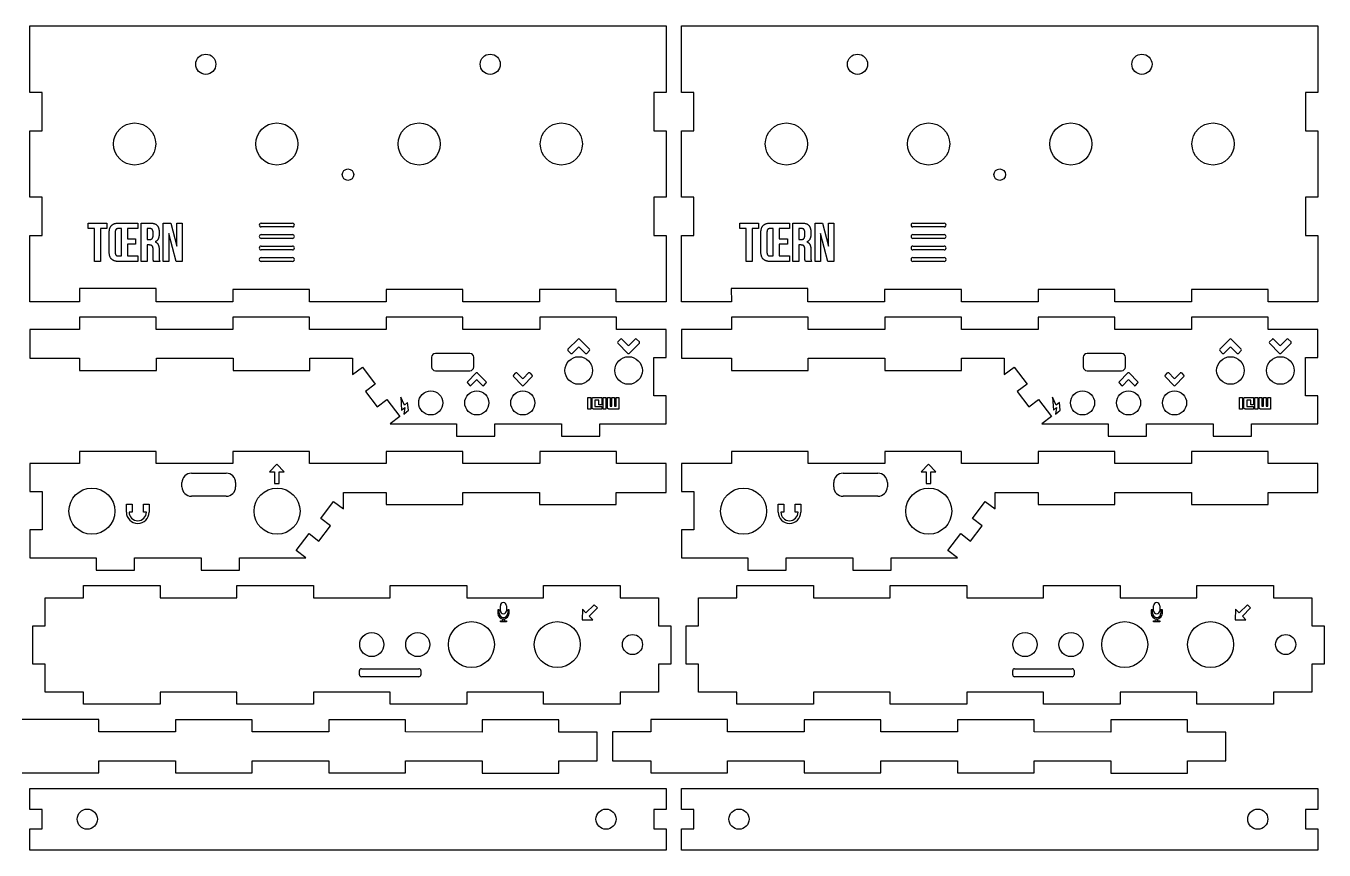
# Model space of a CAD drawing. Header units: millimetres. Extents: x 4 to 682, y 4 to 477.
# Drawn here: x 343 to 681.6, y 4 to 219 of the extents above; entities that cross this region are included whole.
import ezdxf

# ---------------------------------------------------------------- set-up
doc = ezdxf.new("R2010")
doc.units = ezdxf.units.MM
doc.layers.add('GRAVUR', color=3, linetype='Continuous')
doc.layers.add('SCHNITT', color=7, linetype='Continuous')

msp = doc.modelspace()

# ---------------------------------------------------------------- linework, layer by layer
at = {"layer": 'GRAVUR'}
for p, q in [((359.21, 166.15), (359.21, 167.58)), ((359.21, 167.58), (364.07, 167.58)), ((360.86, 166.15), (359.21, 166.15)), ((360.86, 157.58), (360.86, 166.15)), ((364.07, 166.15), (362.43, 166.15)), ((362.43, 166.15), (362.43, 157.58)), ((364.07, 167.58), (364.07, 166.15)), ((367.06, 167.58), (372.17, 167.58)), ((367.88, 166.15), (367.08, 166.15)), ((367.88, 159.01), (367.88, 166.15)), ((372.17, 166.15), (369.46, 166.15)), ((369.46, 166.15), (369.46, 163.51)), ((372.17, 167.58), (372.17, 166.15)), ((373.07, 167.58), (375.4, 167.58)), ((373.07, 157.58), (373.07, 167.58)), ((375.36, 166.15), (374.64, 166.15)), ((374.64, 166.15), (374.64, 163.3)), ((378.83, 167.58), (380.8, 167.58)), ((378.83, 157.58), (378.83, 167.58)), ((380.8, 167.58), (382.33, 161.6)), ((382.36, 161.6), (382.36, 167.58)), ((382.36, 167.58), (383.76, 167.58)), ((383.76, 167.58), (383.76, 157.58)), ((529.21, 166.15), (529.21, 167.58)), ((529.21, 167.58), (534.07, 167.58)), ((530.86, 166.15), (529.21, 166.15)), ((530.86, 157.58), (530.86, 166.15)), ((534.07, 166.15), (532.43, 166.15)), ((532.43, 166.15), (532.43, 157.58)), ((534.07, 167.58), (534.07, 166.15)), ((537.06, 167.58), (542.17, 167.58)), ((537.88, 166.15), (537.08, 166.15)), ((537.88, 159.01), (537.88, 166.15)), ((542.17, 166.15), (539.46, 166.15)), ((539.46, 166.15), (539.46, 163.51)), ((542.17, 167.58), (542.17, 166.15)), ((543.07, 167.58), (545.4, 167.58)), ((543.07, 157.58), (543.07, 167.58)), ((545.36, 166.15), (544.64, 166.15)), ((544.64, 166.15), (544.64, 163.3)), ((548.83, 167.58), (550.8, 167.58)), ((548.83, 157.58), (548.83, 167.58)), ((550.8, 167.58), (552.33, 161.6)), ((552.36, 161.6), (552.36, 167.58)), ((552.36, 167.58), (553.76, 167.58)), ((553.76, 167.58), (553.76, 157.58)), ((364.71, 160.05), (364.71, 165.11)), ((366.28, 165.18), (366.28, 159.98)), ((369.46, 163.51), (371.61, 163.51)), ((371.61, 163.51), (371.61, 162.08)), ((374.64, 163.3), (375.21, 163.3)), ((376.16, 164.35), (376.16, 165.13)), ((376.7, 162.7), (376.7, 162.67)), ((377.73, 165.28), (377.73, 164.67)), ((380.26, 164.88), (380.23, 164.88)), ((380.23, 164.88), (380.23, 157.58)), ((382.14, 157.58), (380.26, 164.88)), ((534.71, 160.05), (534.71, 165.11)), ((536.28, 165.18), (536.28, 159.98)), ((539.46, 163.51), (541.61, 163.51)), ((541.61, 163.51), (541.61, 162.08)), ((544.64, 163.3), (545.21, 163.3)), ((546.16, 164.35), (546.16, 165.13)), ((546.7, 162.7), (546.7, 162.67)), ((547.73, 165.28), (547.73, 164.67)), ((550.26, 164.88), (550.23, 164.88)), ((550.23, 164.88), (550.23, 157.58)), ((552.14, 157.58), (550.26, 164.88)), ((371.61, 162.08), (369.46, 162.08)), ((369.46, 162.08), (369.46, 159.01)), ((375.18, 161.87), (374.64, 161.87)), ((374.64, 161.87), (374.64, 157.58)), ((376.17, 158.81), (376.17, 160.64)), ((377.74, 160.55), (377.74, 158.8)), ((382.33, 161.6), (382.36, 161.6)), ((541.61, 162.08), (539.46, 162.08)), ((539.46, 162.08), (539.46, 159.01)), ((545.18, 161.87), (544.64, 161.87)), ((544.64, 161.87), (544.64, 157.58)), ((546.17, 158.81), (546.17, 160.64)), ((547.74, 160.55), (547.74, 158.8)), ((552.33, 161.6), (552.36, 161.6)), ((362.43, 157.58), (360.86, 157.58)), ((372.17, 157.58), (367.06, 157.58)), ((367.08, 159.01), (367.88, 159.01)), ((369.46, 159.01), (372.17, 159.01)), ((372.17, 159.01), (372.17, 157.58)), ((374.64, 157.58), (373.07, 157.58)), ((377.91, 157.58), (376.31, 157.58)), ((380.23, 157.58), (378.83, 157.58)), ((383.76, 157.58), (382.14, 157.58)), ((532.43, 157.58), (530.86, 157.58)), ((542.17, 157.58), (537.06, 157.58)), ((537.08, 159.01), (537.88, 159.01)), ((539.46, 159.01), (542.17, 159.01)), ((542.17, 159.01), (542.17, 157.58)), ((544.64, 157.58), (543.07, 157.58)), ((547.91, 157.58), (546.31, 157.58)), ((550.23, 157.58), (548.83, 157.58)), ((553.76, 157.58), (552.14, 157.58)), ((487.02, 137.31), (484.38, 134.67)), ((490, 134.67), (487.36, 137.31)), ((497.38, 136.57), (498.12, 137.31)), ((500.02, 133.59), (497.38, 136.24)), ((498.45, 137.31), (500.02, 135.74)), ((500.36, 135.74), (501.93, 137.31)), ((503, 136.24), (500.36, 133.59)), ((502.26, 137.31), (503, 136.57)), ((657.02, 137.31), (654.38, 134.67)), ((660, 134.67), (657.36, 137.31)), ((667.38, 136.57), (668.12, 137.31)), ((670.02, 133.59), (667.38, 136.24)), ((668.45, 137.31), (670.02, 135.74)), ((670.36, 135.74), (671.93, 137.31)), ((673, 136.24), (670.36, 133.59)), ((672.26, 137.31), (673, 136.57)), ((484.38, 134.33), (485.12, 133.59)), ((485.45, 133.59), (487.02, 135.16)), ((487.36, 135.16), (488.93, 133.59)), ((489.26, 133.59), (490, 134.33)), ((654.38, 134.33), (655.12, 133.59)), ((655.45, 133.59), (657.02, 135.16)), ((657.36, 135.16), (658.93, 133.59)), ((659.26, 133.59), (660, 134.33)), ((460.45, 128.47), (458.14, 126.16)), ((458.14, 125.87), (458.78, 125.22)), ((459.08, 125.22), (460.45, 126.6)), ((463.06, 126.16), (460.74, 128.47)), ((460.74, 126.6), (462.12, 125.22)), ((462.41, 125.22), (463.06, 125.87)), ((470.14, 127.83), (470.78, 128.47)), ((472.45, 125.22), (470.14, 127.54)), ((471.08, 128.47), (472.45, 127.1)), ((472.74, 127.1), (474.12, 128.47)), ((475.06, 127.54), (472.74, 125.22)), ((474.41, 128.47), (475.06, 127.83)), ((630.45, 128.47), (628.14, 126.16)), ((628.14, 125.87), (628.78, 125.22)), ((629.08, 125.22), (630.45, 126.6)), ((633.06, 126.16), (630.74, 128.47)), ((630.74, 126.6), (632.12, 125.22)), ((632.41, 125.22), (633.06, 125.87)), ((640.14, 127.83), (640.78, 128.47)), ((642.45, 125.22), (640.14, 127.54)), ((641.08, 128.47), (642.45, 127.1)), ((642.74, 127.1), (644.12, 128.47)), ((645.06, 127.54), (642.74, 125.22)), ((644.41, 128.47), (645.06, 127.83)), ((440.81, 122.15), (441, 118.81)), ((441.71, 120.07), (440.81, 122.15)), ((489.59, 119.07), (489.59, 122.09)), ((489.59, 122.09), (490.34, 122.09)), ((490.34, 122.09), (490.34, 119.07)), ((490.7, 121.89), (490.72, 121.92)), ((490.72, 121.92), (490.73, 121.96)), ((490.73, 121.96), (490.75, 121.98)), ((490.75, 121.98), (490.77, 122.01)), ((490.77, 122.01), (490.8, 122.03)), ((490.8, 122.03), (490.82, 122.04)), ((490.82, 122.04), (490.85, 122.06)), ((490.85, 122.06), (490.89, 122.07)), ((490.89, 122.07), (490.92, 122.08)), ((490.92, 122.08), (490.96, 122.08)), ((490.96, 122.08), (491.01, 122.09)), ((491.01, 122.09), (491.05, 122.09)), ((491.05, 122.09), (493.22, 122.09)), ((493.22, 122.09), (493.22, 120.17)), ((493.57, 119.07), (493.57, 122.09)), ((493.57, 122.09), (494.3, 122.09)), ((494.3, 122.09), (494.3, 119.07)), ((494.67, 119.49), (494.67, 122.09)), ((494.67, 122.09), (495.4, 122.09)), ((495.4, 122.09), (495.4, 119.83)), ((495.83, 119.83), (495.83, 122.09)), ((495.83, 122.09), (496.5, 122.09)), ((496.5, 122.09), (496.5, 119.83)), ((496.92, 119.83), (496.92, 122.09)), ((496.92, 122.09), (497.66, 122.09)), ((497.66, 122.09), (497.66, 119.07)), ((610.81, 122.15), (611, 118.81)), ((611.71, 120.07), (610.81, 122.15)), ((659.59, 119.07), (659.59, 122.09)), ((659.59, 122.09), (660.34, 122.09)), ((660.34, 122.09), (660.34, 119.07)), ((660.7, 121.89), (660.72, 121.92)), ((660.72, 121.92), (660.73, 121.96)), ((660.73, 121.96), (660.75, 121.98)), ((660.75, 121.98), (660.77, 122.01)), ((660.77, 122.01), (660.8, 122.03)), ((660.8, 122.03), (660.82, 122.04)), ((660.82, 122.04), (660.85, 122.06)), ((660.85, 122.06), (660.89, 122.07)), ((660.89, 122.07), (660.92, 122.08)), ((660.92, 122.08), (660.96, 122.08)), ((660.96, 122.08), (661.01, 122.09)), ((661.01, 122.09), (661.05, 122.09)), ((661.05, 122.09), (663.22, 122.09)), ((663.22, 122.09), (663.22, 120.17)), ((663.57, 119.07), (663.57, 122.09)), ((663.57, 122.09), (664.3, 122.09)), ((664.3, 122.09), (664.3, 119.07)), ((664.67, 119.49), (664.67, 122.09)), ((664.67, 122.09), (665.4, 122.09)), ((665.4, 122.09), (665.4, 119.83)), ((665.83, 119.83), (665.83, 122.09)), ((665.83, 122.09), (666.5, 122.09)), ((666.5, 122.09), (666.5, 119.83)), ((666.92, 119.83), (666.92, 122.09)), ((666.92, 122.09), (667.66, 122.09)), ((667.66, 122.09), (667.66, 119.07)), ((441, 118.81), (441.81, 119.45)), ((441.81, 119.45), (441.55, 117.76)), ((441.55, 117.76), (442.81, 118.75)), ((442.56, 120.75), (441.71, 120.07)), ((442.81, 118.75), (442.56, 120.75)), ((490.34, 119.07), (489.59, 119.07)), ((490.68, 121.76), (490.69, 121.81)), ((490.68, 121.71), (490.68, 121.76)), ((490.68, 119.49), (490.68, 121.71)), ((490.68, 119.45), (490.68, 119.49)), ((490.69, 119.41), (490.68, 119.45)), ((490.69, 121.85), (490.7, 121.89)), ((490.69, 121.81), (490.69, 121.85)), ((490.69, 119.37), (490.69, 119.41)), ((490.7, 119.33), (490.69, 119.37)), ((490.72, 119.3), (490.7, 119.33)), ((490.73, 119.26), (490.72, 119.3)), ((490.75, 119.23), (490.73, 119.26)), ((490.77, 119.2), (490.75, 119.23)), ((490.8, 119.17), (490.77, 119.2)), ((490.82, 119.15), (490.8, 119.17)), ((490.85, 119.13), (490.82, 119.15)), ((490.88, 119.11), (490.85, 119.13)), ((490.92, 119.09), (490.88, 119.11)), ((490.95, 119.08), (490.92, 119.09)), ((490.99, 119.08), (490.95, 119.08)), ((491.03, 119.07), (490.99, 119.08)), ((493.22, 119.07), (491.03, 119.07)), ((492.47, 121.35), (491.42, 121.35)), ((491.42, 121.35), (491.42, 119.75)), ((491.42, 119.75), (493.22, 119.75)), ((492.47, 120.17), (492.47, 121.35)), ((493.22, 120.17), (492.47, 120.17)), ((493.22, 119.75), (493.22, 119.07)), ((494.3, 119.07), (493.57, 119.07)), ((494.67, 119.45), (494.67, 119.49)), ((494.67, 119.41), (494.67, 119.45)), ((494.68, 119.37), (494.67, 119.41)), ((494.69, 119.33), (494.68, 119.37)), ((494.7, 119.3), (494.69, 119.33)), ((494.72, 119.26), (494.7, 119.3)), ((494.74, 119.23), (494.72, 119.26)), ((494.76, 119.2), (494.74, 119.23)), ((494.78, 119.17), (494.76, 119.2)), ((494.81, 119.15), (494.78, 119.17)), ((494.84, 119.13), (494.81, 119.15)), ((494.87, 119.11), (494.84, 119.13)), ((494.9, 119.09), (494.87, 119.11)), ((494.94, 119.08), (494.9, 119.09)), ((494.98, 119.08), (494.94, 119.08)), ((495.02, 119.07), (494.98, 119.08)), ((497.66, 119.07), (495.02, 119.07)), ((495.4, 119.83), (495.83, 119.83)), ((496.5, 119.83), (496.92, 119.83)), ((611, 118.81), (611.81, 119.45)), ((611.81, 119.45), (611.55, 117.76)), ((611.55, 117.76), (612.81, 118.75)), ((612.56, 120.75), (611.71, 120.07)), ((612.81, 118.75), (612.56, 120.75)), ((660.34, 119.07), (659.59, 119.07)), ((660.68, 121.76), (660.69, 121.81)), ((660.68, 121.71), (660.68, 121.76)), ((660.68, 119.49), (660.68, 121.71)), ((660.68, 119.45), (660.68, 119.49)), ((660.69, 119.41), (660.68, 119.45)), ((660.69, 121.85), (660.7, 121.89)), ((660.69, 121.81), (660.69, 121.85)), ((660.69, 119.37), (660.69, 119.41)), ((660.7, 119.33), (660.69, 119.37)), ((660.72, 119.3), (660.7, 119.33)), ((660.73, 119.26), (660.72, 119.3)), ((660.75, 119.23), (660.73, 119.26)), ((660.77, 119.2), (660.75, 119.23)), ((660.8, 119.17), (660.77, 119.2)), ((660.82, 119.15), (660.8, 119.17)), ((660.85, 119.13), (660.82, 119.15)), ((660.88, 119.11), (660.85, 119.13)), ((660.92, 119.09), (660.88, 119.11)), ((660.95, 119.08), (660.92, 119.09)), ((660.99, 119.08), (660.95, 119.08)), ((661.03, 119.07), (660.99, 119.08)), ((663.22, 119.07), (661.03, 119.07)), ((662.47, 121.35), (661.42, 121.35)), ((661.42, 121.35), (661.42, 119.75)), ((661.42, 119.75), (663.22, 119.75)), ((662.47, 120.17), (662.47, 121.35)), ((663.22, 120.17), (662.47, 120.17)), ((663.22, 119.75), (663.22, 119.07)), ((664.3, 119.07), (663.57, 119.07)), ((664.67, 119.45), (664.67, 119.49)), ((664.67, 119.41), (664.67, 119.45)), ((664.68, 119.37), (664.67, 119.41)), ((664.69, 119.33), (664.68, 119.37)), ((664.7, 119.3), (664.69, 119.33)), ((664.72, 119.26), (664.7, 119.3)), ((664.74, 119.23), (664.72, 119.26)), ((664.76, 119.2), (664.74, 119.23)), ((664.78, 119.17), (664.76, 119.2)), ((664.81, 119.15), (664.78, 119.17)), ((664.84, 119.13), (664.81, 119.15)), ((664.87, 119.11), (664.84, 119.13)), ((664.9, 119.09), (664.87, 119.11)), ((664.94, 119.08), (664.9, 119.09)), ((664.98, 119.08), (664.94, 119.08)), ((665.02, 119.07), (664.98, 119.08)), ((667.66, 119.07), (665.02, 119.07)), ((665.4, 119.83), (665.83, 119.83)), ((666.5, 119.83), (666.92, 119.83)), ((408.45, 104.66), (406.54, 102.64)), ((406.54, 102.64), (407.85, 102.64)), ((407.85, 102.64), (407.86, 99.62)), ((410.37, 102.65), (408.45, 104.66)), ((409.07, 99.62), (409.06, 102.65)), ((409.06, 102.65), (410.37, 102.65)), ((578.45, 104.66), (576.54, 102.64)), ((576.54, 102.64), (577.85, 102.64)), ((577.85, 102.64), (577.86, 99.62)), ((580.37, 102.65), (578.45, 104.66)), ((579.07, 99.62), (579.06, 102.65)), ((579.06, 102.65), (580.37, 102.65)), ((407.86, 99.62), (409.07, 99.62)), ((577.86, 99.62), (579.07, 99.62)), ((369.2, 92.16), (369.2, 94.24)), ((369.2, 94.24), (370.68, 94.24)), ((370.68, 92.16), (369.91, 92.16)), ((370.68, 94.24), (370.68, 92.16)), ((373.64, 92.16), (373.64, 94.24)), ((373.64, 94.24), (375.13, 94.24)), ((374.41, 92.16), (373.64, 92.16)), ((375.13, 94.24), (375.13, 92.16)), ((539.2, 92.16), (539.2, 94.24)), ((539.2, 94.24), (540.68, 94.24)), ((540.68, 92.16), (539.91, 92.16)), ((540.68, 94.24), (540.68, 92.16)), ((543.64, 92.16), (543.64, 94.24)), ((543.64, 94.24), (545.13, 94.24)), ((544.41, 92.16), (543.64, 92.16)), ((545.13, 94.24), (545.13, 92.16)), ((466.75, 66.43), (466.75, 67.75)), ((468.37, 67.75), (468.37, 66.43)), ((491.2, 68.02), (489.06, 65.89)), ((492.05, 67.16), (491.2, 68.02)), ((637.15, 66.43), (637.15, 67.75)), ((638.77, 67.75), (638.77, 66.43)), ((661.6, 68.02), (659.46, 65.89)), ((662.45, 67.16), (661.6, 68.02)), ((466.1, 66.64), (466.1, 65.78)), ((466.45, 66.64), (466.1, 66.64)), ((466.45, 65.78), (466.45, 66.64)), ((469.02, 66.64), (468.67, 66.64)), ((468.67, 66.64), (468.67, 65.78)), ((469.02, 65.78), (469.02, 66.64)), ((488.13, 66.82), (488.05, 64.04)), ((489.06, 65.89), (488.13, 66.82)), ((489.91, 65.03), (492.05, 67.16)), ((490.83, 64.1), (489.91, 65.03)), ((636.5, 66.64), (636.5, 65.78)), ((636.85, 66.64), (636.5, 66.64)), ((636.85, 65.78), (636.85, 66.64)), ((639.42, 66.64), (639.07, 66.64)), ((639.07, 66.64), (639.07, 65.78)), ((639.42, 65.78), (639.42, 66.64)), ((658.53, 66.82), (658.45, 64.04)), ((659.46, 65.89), (658.53, 66.82)), ((660.31, 65.03), (662.45, 67.16)), ((661.23, 64.1), (660.31, 65.03)), ((466.75, 63.51), (466.75, 63.81)), ((466.75, 63.81), (467.38, 63.81)), ((468.37, 63.51), (466.75, 63.51)), ((467.38, 64.32), (467.74, 64.32)), ((467.38, 63.81), (467.38, 64.32)), ((467.74, 64.32), (467.74, 63.81)), ((467.74, 63.81), (468.37, 63.81)), ((468.37, 63.81), (468.37, 63.51)), ((488.05, 64.04), (490.83, 64.1)), ((637.15, 63.51), (637.15, 63.81)), ((637.15, 63.81), (637.78, 63.81)), ((638.77, 63.51), (637.15, 63.51)), ((637.78, 64.32), (638.14, 64.32)), ((637.78, 63.81), (637.78, 64.32)), ((638.14, 64.32), (638.14, 63.81)), ((638.14, 63.81), (638.77, 63.81)), ((638.77, 63.81), (638.77, 63.51)), ((658.45, 64.04), (661.23, 64.1))]:
    msp.add_line(p, q, dxfattribs=at)
for points in [[(364.71, 165.11), (364.72, 165.26), (364.72, 165.41), (364.73, 165.55), (364.75, 165.68), (364.77, 165.81), (364.8, 165.94), (364.83, 166.06), (364.86, 166.18), (364.9, 166.29), (364.94, 166.4), (364.99, 166.5), (365.04, 166.6), (365.1, 166.7), (365.16, 166.79), (365.23, 166.87), (365.3, 166.95)], [(365.3, 166.95), (365.37, 167.03), (365.45, 167.1), (365.54, 167.17), (365.63, 167.23), (365.72, 167.29), (365.82, 167.34), (365.92, 167.38), (366.03, 167.43), (366.14, 167.46), (366.26, 167.49), (366.38, 167.52), (366.51, 167.54), (366.64, 167.56), (366.77, 167.57), (366.91, 167.58), (367.06, 167.58)], [(366.48, 165.93), (366.46, 165.9), (366.44, 165.86), (366.42, 165.83), (366.4, 165.79), (366.38, 165.75), (366.36, 165.71), (366.35, 165.67), (366.33, 165.63), (366.32, 165.58), (366.31, 165.53), (366.3, 165.48), (366.3, 165.42), (366.29, 165.37), (366.29, 165.31), (366.29, 165.25), (366.28, 165.18)], [(367.08, 166.15), (367.04, 166.15), (366.99, 166.15), (366.95, 166.15), (366.9, 166.14), (366.86, 166.13), (366.82, 166.12), (366.78, 166.11), (366.74, 166.1), (366.7, 166.08), (366.67, 166.06), (366.64, 166.05), (366.6, 166.03), (366.57, 166), (366.54, 165.98), (366.51, 165.95), (366.48, 165.93)], [(375.96, 165.91), (375.93, 165.94), (375.91, 165.97), (375.88, 165.99), (375.85, 166.02), (375.82, 166.04), (375.78, 166.06), (375.75, 166.08), (375.71, 166.09), (375.67, 166.11), (375.63, 166.12), (375.59, 166.13), (375.55, 166.14), (375.5, 166.15), (375.46, 166.15), (375.41, 166.15), (375.36, 166.15)], [(375.4, 167.58), (375.55, 167.58), (375.69, 167.57), (375.83, 167.56), (375.96, 167.55), (376.09, 167.53), (376.22, 167.5), (376.34, 167.47), (376.45, 167.44), (376.56, 167.4), (376.66, 167.36), (376.76, 167.31), (376.85, 167.26), (376.94, 167.21), (377.02, 167.15), (377.1, 167.08), (377.17, 167.01)], [(377.17, 167.01), (377.24, 166.94), (377.3, 166.86), (377.36, 166.78), (377.41, 166.69), (377.46, 166.6), (377.51, 166.51), (377.55, 166.41), (377.59, 166.3), (377.62, 166.19), (377.65, 166.07), (377.67, 165.95), (377.69, 165.83), (377.71, 165.7), (377.72, 165.57), (377.73, 165.43), (377.73, 165.28)], [(534.71, 165.11), (534.72, 165.26), (534.72, 165.41), (534.73, 165.55), (534.75, 165.68), (534.77, 165.81), (534.8, 165.94), (534.83, 166.06), (534.86, 166.18), (534.9, 166.29), (534.94, 166.4), (534.99, 166.5), (535.04, 166.6), (535.1, 166.7), (535.16, 166.79), (535.23, 166.87), (535.3, 166.95)], [(535.3, 166.95), (535.37, 167.03), (535.45, 167.1), (535.54, 167.17), (535.63, 167.23), (535.72, 167.29), (535.82, 167.34), (535.92, 167.38), (536.03, 167.43), (536.14, 167.46), (536.26, 167.49), (536.38, 167.52), (536.51, 167.54), (536.64, 167.56), (536.77, 167.57), (536.91, 167.58), (537.06, 167.58)], [(536.48, 165.93), (536.46, 165.9), (536.44, 165.86), (536.42, 165.83), (536.4, 165.79), (536.38, 165.75), (536.36, 165.71), (536.35, 165.67), (536.33, 165.63), (536.32, 165.58), (536.31, 165.53), (536.3, 165.48), (536.3, 165.42), (536.29, 165.37), (536.29, 165.31), (536.29, 165.25), (536.28, 165.18)], [(537.08, 166.15), (537.04, 166.15), (536.99, 166.15), (536.95, 166.15), (536.9, 166.14), (536.86, 166.13), (536.82, 166.12), (536.78, 166.11), (536.74, 166.1), (536.7, 166.08), (536.67, 166.06), (536.64, 166.05), (536.6, 166.03), (536.57, 166), (536.54, 165.98), (536.51, 165.95), (536.48, 165.93)], [(545.96, 165.91), (545.93, 165.94), (545.91, 165.97), (545.88, 165.99), (545.85, 166.02), (545.82, 166.04), (545.78, 166.06), (545.75, 166.08), (545.71, 166.09), (545.67, 166.11), (545.63, 166.12), (545.59, 166.13), (545.55, 166.14), (545.5, 166.15), (545.46, 166.15), (545.41, 166.15), (545.36, 166.15)], [(545.4, 167.58), (545.55, 167.58), (545.69, 167.57), (545.83, 167.56), (545.96, 167.55), (546.09, 167.53), (546.22, 167.5), (546.34, 167.47), (546.45, 167.44), (546.56, 167.4), (546.66, 167.36), (546.76, 167.31), (546.85, 167.26), (546.94, 167.21), (547.02, 167.15), (547.1, 167.08), (547.17, 167.01)], [(547.17, 167.01), (547.24, 166.94), (547.3, 166.86), (547.36, 166.78), (547.41, 166.69), (547.46, 166.6), (547.51, 166.51), (547.55, 166.41), (547.59, 166.3), (547.62, 166.19), (547.65, 166.07), (547.67, 165.95), (547.69, 165.83), (547.71, 165.7), (547.72, 165.57), (547.73, 165.43), (547.73, 165.28)], [(375.21, 163.3), (375.27, 163.3), (375.33, 163.3), (375.38, 163.31), (375.43, 163.31), (375.48, 163.32), (375.53, 163.33), (375.58, 163.34), (375.62, 163.36), (375.67, 163.37), (375.71, 163.39), (375.75, 163.41), (375.78, 163.43), (375.82, 163.46), (375.85, 163.48), (375.88, 163.51), (375.91, 163.54)], [(375.91, 163.54), (375.94, 163.57), (375.97, 163.61), (376, 163.64), (376.02, 163.68), (376.04, 163.72), (376.06, 163.77), (376.08, 163.82), (376.1, 163.86), (376.11, 163.92), (376.12, 163.97), (376.13, 164.03), (376.14, 164.09), (376.15, 164.15), (376.15, 164.22), (376.15, 164.28), (376.16, 164.35)], [(376.16, 165.13), (376.16, 165.19), (376.15, 165.26), (376.15, 165.32), (376.14, 165.38), (376.14, 165.44), (376.13, 165.49), (376.12, 165.54), (376.11, 165.59), (376.09, 165.64), (376.08, 165.69), (376.06, 165.73), (376.04, 165.77), (376.02, 165.81), (376, 165.85), (375.98, 165.88), (375.96, 165.91)], [(377.73, 164.67), (377.73, 164.57), (377.72, 164.48), (377.72, 164.39), (377.71, 164.3), (377.7, 164.21), (377.69, 164.12), (377.68, 164.04), (377.66, 163.96), (377.65, 163.88), (377.63, 163.81), (377.61, 163.73), (377.58, 163.66), (377.56, 163.59), (377.53, 163.52), (377.5, 163.46), (377.47, 163.4), (377.44, 163.34), (377.4, 163.28), (377.36, 163.22), (377.33, 163.17), (377.28, 163.12), (377.24, 163.07), (377.2, 163.02), (377.15, 162.98), (377.1, 162.93), (377.05, 162.89), (377, 162.85), (376.94, 162.82), (376.88, 162.78), (376.82, 162.75), (376.76, 162.72), (376.7, 162.7)], [(376.7, 162.67), (376.77, 162.65), (376.84, 162.62), (376.9, 162.59), (376.96, 162.56), (377.02, 162.53), (377.08, 162.49), (377.13, 162.45), (377.18, 162.41), (377.23, 162.36), (377.28, 162.31), (377.32, 162.26), (377.36, 162.21), (377.4, 162.15), (377.44, 162.09), (377.47, 162.03), (377.5, 161.97)], [(545.21, 163.3), (545.27, 163.3), (545.33, 163.3), (545.38, 163.31), (545.43, 163.31), (545.48, 163.32), (545.53, 163.33), (545.58, 163.34), (545.62, 163.36), (545.67, 163.37), (545.71, 163.39), (545.75, 163.41), (545.78, 163.43), (545.82, 163.46), (545.85, 163.48), (545.88, 163.51), (545.91, 163.54)], [(545.91, 163.54), (545.94, 163.57), (545.97, 163.61), (546, 163.64), (546.02, 163.68), (546.04, 163.72), (546.06, 163.77), (546.08, 163.82), (546.1, 163.86), (546.11, 163.92), (546.12, 163.97), (546.13, 164.03), (546.14, 164.09), (546.15, 164.15), (546.15, 164.22), (546.15, 164.28), (546.16, 164.35)], [(546.16, 165.13), (546.16, 165.19), (546.15, 165.26), (546.15, 165.32), (546.14, 165.38), (546.14, 165.44), (546.13, 165.49), (546.12, 165.54), (546.11, 165.59), (546.09, 165.64), (546.08, 165.69), (546.06, 165.73), (546.04, 165.77), (546.02, 165.81), (546, 165.85), (545.98, 165.88), (545.96, 165.91)], [(547.73, 164.67), (547.73, 164.57), (547.72, 164.48), (547.72, 164.39), (547.71, 164.3), (547.7, 164.21), (547.69, 164.12), (547.68, 164.04), (547.66, 163.96), (547.65, 163.88), (547.63, 163.81), (547.61, 163.73), (547.58, 163.66), (547.56, 163.59), (547.53, 163.52), (547.5, 163.46), (547.47, 163.4), (547.44, 163.34), (547.4, 163.28), (547.36, 163.22), (547.33, 163.17), (547.28, 163.12), (547.24, 163.07), (547.2, 163.02), (547.15, 162.98), (547.1, 162.93), (547.05, 162.89), (547, 162.85), (546.94, 162.82), (546.88, 162.78), (546.82, 162.75), (546.76, 162.72), (546.7, 162.7)], [(546.7, 162.67), (546.77, 162.65), (546.84, 162.62), (546.9, 162.59), (546.96, 162.56), (547.02, 162.53), (547.08, 162.49), (547.13, 162.45), (547.18, 162.41), (547.23, 162.36), (547.28, 162.31), (547.32, 162.26), (547.36, 162.21), (547.4, 162.15), (547.44, 162.09), (547.47, 162.03), (547.5, 161.97)], [(365.3, 158.21), (365.23, 158.29), (365.16, 158.38), (365.1, 158.47), (365.04, 158.56), (364.99, 158.66), (364.94, 158.76), (364.9, 158.87), (364.86, 158.99), (364.83, 159.1), (364.8, 159.23), (364.77, 159.35), (364.75, 159.48), (364.73, 159.62), (364.72, 159.76), (364.72, 159.9), (364.71, 160.05)], [(366.28, 159.98), (366.29, 159.92), (366.29, 159.86), (366.29, 159.8), (366.3, 159.74), (366.3, 159.69), (366.31, 159.64), (366.32, 159.59), (366.33, 159.54), (366.35, 159.49), (366.36, 159.45), (366.38, 159.41), (366.4, 159.37), (366.42, 159.34), (366.44, 159.3), (366.46, 159.27), (366.48, 159.24)], [(366.48, 159.24), (366.51, 159.21), (366.54, 159.19), (366.57, 159.16), (366.6, 159.14), (366.64, 159.12), (366.67, 159.1), (366.7, 159.08), (366.74, 159.07), (366.78, 159.05), (366.82, 159.04), (366.86, 159.03), (366.9, 159.03), (366.95, 159.02), (366.99, 159.01), (367.04, 159.01), (367.08, 159.01)], [(375.94, 161.6), (375.91, 161.63), (375.88, 161.66), (375.85, 161.69), (375.81, 161.72), (375.78, 161.74), (375.73, 161.76), (375.69, 161.78), (375.65, 161.8), (375.6, 161.82), (375.55, 161.83), (375.49, 161.84), (375.44, 161.85), (375.38, 161.86), (375.32, 161.86), (375.25, 161.87), (375.18, 161.87)], [(376.17, 160.64), (376.17, 160.72), (376.17, 160.8), (376.16, 160.88), (376.16, 160.96), (376.15, 161.03), (376.14, 161.1), (376.13, 161.16), (376.11, 161.22), (376.1, 161.28), (376.08, 161.34), (376.06, 161.39), (376.04, 161.44), (376.02, 161.48), (376, 161.52), (375.97, 161.56), (375.94, 161.6)], [(377.5, 161.97), (377.53, 161.9), (377.56, 161.83), (377.58, 161.76), (377.61, 161.68), (377.63, 161.6), (377.65, 161.52), (377.66, 161.44), (377.68, 161.35), (377.7, 161.26), (377.71, 161.17), (377.72, 161.07), (377.73, 160.97), (377.73, 160.87), (377.74, 160.77), (377.74, 160.66), (377.74, 160.55)], [(535.3, 158.21), (535.23, 158.29), (535.16, 158.38), (535.1, 158.47), (535.04, 158.56), (534.99, 158.66), (534.94, 158.76), (534.9, 158.87), (534.86, 158.99), (534.83, 159.1), (534.8, 159.23), (534.77, 159.35), (534.75, 159.48), (534.73, 159.62), (534.72, 159.76), (534.72, 159.9), (534.71, 160.05)], [(536.28, 159.98), (536.29, 159.92), (536.29, 159.86), (536.29, 159.8), (536.3, 159.74), (536.3, 159.69), (536.31, 159.64), (536.32, 159.59), (536.33, 159.54), (536.35, 159.49), (536.36, 159.45), (536.38, 159.41), (536.4, 159.37), (536.42, 159.34), (536.44, 159.3), (536.46, 159.27), (536.48, 159.24)], [(536.48, 159.24), (536.51, 159.21), (536.54, 159.19), (536.57, 159.16), (536.6, 159.14), (536.64, 159.12), (536.67, 159.1), (536.7, 159.08), (536.74, 159.07), (536.78, 159.05), (536.82, 159.04), (536.86, 159.03), (536.9, 159.03), (536.95, 159.02), (536.99, 159.01), (537.04, 159.01), (537.08, 159.01)], [(545.94, 161.6), (545.91, 161.63), (545.88, 161.66), (545.85, 161.69), (545.81, 161.72), (545.78, 161.74), (545.73, 161.76), (545.69, 161.78), (545.65, 161.8), (545.6, 161.82), (545.55, 161.83), (545.49, 161.84), (545.44, 161.85), (545.38, 161.86), (545.32, 161.86), (545.25, 161.87), (545.18, 161.87)], [(546.17, 160.64), (546.17, 160.72), (546.17, 160.8), (546.16, 160.88), (546.16, 160.96), (546.15, 161.03), (546.14, 161.1), (546.13, 161.16), (546.11, 161.22), (546.1, 161.28), (546.08, 161.34), (546.06, 161.39), (546.04, 161.44), (546.02, 161.48), (546, 161.52), (545.97, 161.56), (545.94, 161.6)], [(547.5, 161.97), (547.53, 161.9), (547.56, 161.83), (547.58, 161.76), (547.61, 161.68), (547.63, 161.6), (547.65, 161.52), (547.66, 161.44), (547.68, 161.35), (547.7, 161.26), (547.71, 161.17), (547.72, 161.07), (547.73, 160.97), (547.73, 160.87), (547.74, 160.77), (547.74, 160.66), (547.74, 160.55)], [(367.06, 157.58), (366.91, 157.59), (366.77, 157.59), (366.64, 157.6), (366.51, 157.62), (366.38, 157.64), (366.26, 157.67), (366.14, 157.7), (366.03, 157.74), (365.92, 157.78), (365.82, 157.83), (365.72, 157.88), (365.63, 157.94), (365.54, 158), (365.45, 158.06), (365.37, 158.14), (365.3, 158.21)], [(376.2, 158.04), (376.2, 158.07), (376.19, 158.1), (376.19, 158.13), (376.19, 158.17), (376.18, 158.21), (376.18, 158.25), (376.18, 158.29), (376.18, 158.34), (376.18, 158.39), (376.17, 158.44), (376.17, 158.5), (376.17, 158.55), (376.17, 158.61), (376.17, 158.68), (376.17, 158.74), (376.17, 158.81)], [(376.31, 157.58), (376.27, 157.7), (376.24, 157.82), (376.22, 157.93), (376.2, 158.04)], [(377.74, 158.8), (377.74, 158.69), (377.74, 158.59), (377.75, 158.5), (377.75, 158.41), (377.75, 158.32), (377.76, 158.24), (377.76, 158.17), (377.77, 158.1)], [(377.77, 158.1), (377.78, 158.03), (377.79, 157.97), (377.8, 157.9), (377.82, 157.84), (377.84, 157.78), (377.86, 157.71), (377.89, 157.65), (377.91, 157.58)], [(537.06, 157.58), (536.91, 157.59), (536.77, 157.59), (536.64, 157.6), (536.51, 157.62), (536.38, 157.64), (536.26, 157.67), (536.14, 157.7), (536.03, 157.74), (535.92, 157.78), (535.82, 157.83), (535.72, 157.88), (535.63, 157.94), (535.54, 158), (535.45, 158.06), (535.37, 158.14), (535.3, 158.21)], [(546.2, 158.04), (546.2, 158.07), (546.19, 158.1), (546.19, 158.13), (546.19, 158.17), (546.18, 158.21), (546.18, 158.25), (546.18, 158.29), (546.18, 158.34), (546.18, 158.39), (546.17, 158.44), (546.17, 158.5), (546.17, 158.55), (546.17, 158.61), (546.17, 158.68), (546.17, 158.74), (546.17, 158.81)], [(546.31, 157.58), (546.27, 157.7), (546.24, 157.82), (546.22, 157.93), (546.2, 158.04)], [(547.74, 158.8), (547.74, 158.69), (547.74, 158.59), (547.75, 158.5), (547.75, 158.41), (547.75, 158.32), (547.76, 158.24), (547.76, 158.17), (547.77, 158.1)], [(547.77, 158.1), (547.78, 158.03), (547.79, 157.97), (547.8, 157.9), (547.82, 157.84), (547.84, 157.78), (547.86, 157.71), (547.89, 157.65), (547.91, 157.58)]]:
    msp.add_lwpolyline(points, dxfattribs=at)
for centre, radius, start, end in [((487.19, 137.14), 0.238, 45, 135), ((497.55, 136.4), 0.238, 135, 225), ((498.28, 137.14), 0.238, 45, 135), ((500.19, 135.91), 0.238, 225, 315), ((502.1, 137.14), 0.238, 45, 135), ((502.83, 136.4), 0.238, 315, 45), ((657.19, 137.14), 0.238, 45, 135), ((667.55, 136.4), 0.238, 135, 225), ((668.28, 137.14), 0.238, 45, 135), ((670.19, 135.91), 0.238, 225, 315), ((672.1, 137.14), 0.238, 45, 135), ((672.83, 136.4), 0.238, 315, 45), ((484.55, 134.5), 0.238, 135, 225), ((485.28, 133.76), 0.238, 225, 315), ((487.19, 134.99), 0.238, 45, 135), ((489.1, 133.76), 0.238, 225, 315), ((489.83, 134.5), 0.238, 315, 45), ((500.19, 133.76), 0.238, 225, 315), ((654.55, 134.5), 0.238, 135, 225), ((655.28, 133.76), 0.238, 225, 315), ((657.19, 134.99), 0.238, 45, 135), ((659.1, 133.76), 0.238, 225, 315), ((659.83, 134.5), 0.238, 315, 45), ((670.19, 133.76), 0.238, 225, 315), ((458.29, 126.02), 0.209, 135, 225), ((460.6, 128.33), 0.209, 45, 135), ((460.6, 126.45), 0.209, 45, 135), ((462.91, 126.02), 0.209, 315, 45), ((470.29, 127.68), 0.209, 135, 225), ((470.93, 128.33), 0.209, 45, 135), ((472.6, 127.25), 0.209, 225, 315), ((474.26, 128.33), 0.209, 45, 135), ((474.91, 127.68), 0.209, 315, 45), ((628.29, 126.02), 0.209, 135, 225), ((630.6, 128.33), 0.209, 45, 135), ((630.6, 126.45), 0.209, 45, 135), ((632.91, 126.02), 0.209, 315, 45), ((640.29, 127.68), 0.209, 135, 225), ((640.93, 128.33), 0.209, 45, 135), ((642.6, 127.25), 0.209, 225, 315), ((644.26, 128.33), 0.209, 45, 135), ((644.91, 127.68), 0.209, 315, 45), ((458.93, 125.37), 0.209, 225, 315), ((462.26, 125.37), 0.209, 225, 315), ((472.6, 125.37), 0.209, 225, 315), ((628.93, 125.37), 0.209, 225, 315), ((632.26, 125.37), 0.209, 225, 315), ((642.6, 125.37), 0.209, 225, 315), ((372.16, 92.16), 2.96, 180, 0), ((372.16, 92.16), 2.25, 180, 0), ((542.16, 92.16), 2.96, 180, 0), ((542.16, 92.16), 2.25, 180, 0), ((467.56, 67.75), 0.806, 0, 180), ((637.96, 67.75), 0.806, 0, 180), ((467.56, 65.78), 1.46, 180, 0), ((467.56, 65.78), 1.11, 180, 0), ((467.56, 66.43), 0.806, 180, 0), ((637.96, 65.78), 1.46, 180, 0), ((637.96, 65.78), 1.11, 180, 0), ((637.96, 66.43), 0.806, 180, 0)]:
    msp.add_arc(centre, radius, start, end, dxfattribs=at)
at = {"layer": 'SCHNITT'}
for p, q in [((344, 219.02), (510, 219.02)), ((344, 201.69), (344, 219.02)), ((510, 219.02), (510, 201.69)), ((514, 219.02), (680, 219.02)), ((514, 201.69), (514, 219.02)), ((680, 219.02), (680, 201.69)), ((347.2, 201.69), (344, 201.69)), ((347.2, 191.69), (347.2, 201.69)), ((506.8, 201.69), (506.8, 191.69)), ((510, 201.69), (506.8, 201.69)), ((517.2, 201.69), (514, 201.69)), ((517.2, 191.69), (517.2, 201.69)), ((676.8, 201.69), (676.8, 191.69)), ((680, 201.69), (676.8, 201.69)), ((344, 191.69), (347.2, 191.69)), ((344, 174.35), (344, 191.69)), ((506.8, 191.69), (510, 191.69)), ((510, 191.69), (510, 174.35)), ((514, 191.69), (517.2, 191.69)), ((514, 174.35), (514, 191.69)), ((676.8, 191.69), (680, 191.69)), ((680, 191.69), (680, 174.35)), ((347.2, 174.35), (344, 174.35)), ((347.2, 164.35), (347.2, 174.35)), ((506.8, 174.35), (506.8, 164.35)), ((510, 174.35), (506.8, 174.35)), ((517.2, 174.35), (514, 174.35)), ((517.2, 164.35), (517.2, 174.35)), ((676.8, 174.35), (676.8, 164.35)), ((680, 174.35), (676.8, 174.35)), ((404.37, 167.58), (412.52, 167.58)), ((412.52, 166.58), (404.37, 166.58)), ((574.37, 167.58), (582.52, 167.58)), ((582.52, 166.58), (574.37, 166.58)), ((344, 147.02), (344, 164.35)), ((344, 164.35), (347.2, 164.35)), ((404.37, 164.58), (412.52, 164.58)), ((412.52, 163.58), (404.37, 163.58)), ((506.8, 164.35), (510, 164.35)), ((510, 164.35), (510, 147.02)), ((514, 147.02), (514, 164.35)), ((514, 164.35), (517.2, 164.35)), ((574.37, 164.58), (582.52, 164.58)), ((582.52, 163.58), (574.37, 163.58)), ((676.8, 164.35), (680, 164.35)), ((680, 164.35), (680, 147.02)), ((404.37, 161.58), (412.52, 161.58)), ((412.52, 160.58), (404.37, 160.58)), ((574.37, 161.58), (582.52, 161.58)), ((582.52, 160.58), (574.37, 160.58)), ((404.37, 158.58), (412.52, 158.58)), ((412.52, 157.58), (404.37, 157.58)), ((574.37, 158.58), (582.52, 158.58)), ((582.52, 157.58), (574.37, 157.58)), ((376.97, 150.56), (356.97, 150.56)), ((356.97, 150.56), (357.01, 147.02)), ((376.97, 147.02), (376.97, 150.56)), ((396.99, 150.22), (396.97, 147.02)), ((416.99, 150.22), (396.99, 150.22)), ((416.99, 147.02), (416.99, 150.22)), ((436.99, 150.22), (436.99, 147.02)), ((456.99, 150.22), (436.99, 150.22)), ((456.99, 147.02), (456.99, 150.22)), ((476.99, 150.22), (476.99, 147.02)), ((496.99, 150.22), (476.99, 150.22)), ((496.99, 147.02), (496.99, 150.22)), ((546.97, 150.56), (526.97, 150.56)), ((526.97, 150.56), (527.01, 147.02)), ((546.97, 147.02), (546.97, 150.56)), ((566.99, 150.22), (566.97, 147.02)), ((586.99, 150.22), (566.99, 150.22)), ((586.99, 147.02), (586.99, 150.22)), ((606.99, 150.22), (606.99, 147.02)), ((626.99, 150.22), (606.99, 150.22)), ((626.99, 147.02), (626.99, 150.22)), ((646.99, 150.22), (646.99, 147.02)), ((666.99, 150.22), (646.99, 150.22)), ((666.99, 147.02), (666.99, 150.22)), ((357.01, 147.02), (344, 147.02)), ((396.97, 147.02), (376.97, 147.02)), ((436.99, 147.02), (416.99, 147.02)), ((476.99, 147.02), (456.99, 147.02)), ((510, 147.02), (496.99, 147.02)), ((527.01, 147.02), (514, 147.02)), ((566.97, 147.02), (546.97, 147.02)), ((606.99, 147.02), (586.99, 147.02)), ((646.99, 147.02), (626.99, 147.02)), ((680, 147.02), (666.99, 147.02)), ((377, 143.02), (357, 143.02)), ((357, 143.02), (357, 139.82)), ((377, 139.82), (377, 143.02)), ((417, 143.02), (397, 143.02)), ((397, 143.02), (397, 139.82)), ((417, 139.82), (417, 143.02)), ((457, 143.02), (437, 143.02)), ((437, 143.02), (437, 139.82)), ((457, 139.82), (457, 143.02)), ((497, 143.02), (477, 143.02)), ((477, 143.02), (477, 139.82)), ((497, 139.82), (497, 143.02)), ((547, 143.02), (527, 143.02)), ((527, 143.02), (527, 139.82)), ((547, 139.82), (547, 143.02)), ((587, 143.02), (567, 143.02)), ((567, 143.02), (567, 139.82)), ((587, 139.82), (587, 143.02)), ((627, 143.02), (607, 143.02)), ((607, 143.02), (607, 139.82)), ((627, 139.82), (627, 143.02)), ((667, 143.02), (647, 143.02)), ((647, 143.02), (647, 139.82)), ((667, 139.82), (667, 143.02)), ((357, 139.82), (344, 139.82)), ((344, 139.82), (344, 132.32)), ((397, 139.82), (377, 139.82)), ((437, 139.82), (417, 139.82)), ((477, 139.82), (457, 139.82)), ((510, 139.82), (497, 139.82)), ((510, 132.52), (510, 139.82)), ((527, 139.82), (514, 139.82)), ((514, 139.82), (514, 132.32)), ((567, 139.82), (547, 139.82)), ((607, 139.82), (587, 139.82)), ((647, 139.82), (627, 139.82)), ((680, 139.82), (667, 139.82)), ((680, 132.52), (680, 139.82)), ((344, 132.32), (357.01, 132.32)), ((357.01, 132.32), (357.01, 129.12)), ((377.01, 129.12), (377.01, 132.32)), ((377.01, 132.32), (397.01, 132.32)), ((397.01, 132.32), (397.01, 129.12)), ((417.01, 129.12), (417.01, 132.32)), ((417.01, 132.32), (428.2, 132.32)), ((428.2, 132.32), (428.2, 128.04)), ((448.8, 132.57), (448.8, 130.07)), ((458.8, 133.57), (449.8, 133.57)), ((459.8, 130.07), (459.8, 132.57)), ((506.8, 122.52), (506.8, 132.52)), ((506.8, 132.52), (510, 132.52)), ((514, 132.32), (527.01, 132.32)), ((527.01, 132.32), (527.01, 129.12)), ((547.01, 129.12), (547.01, 132.32)), ((547.01, 132.32), (567.01, 132.32)), ((567.01, 132.32), (567.01, 129.12)), ((587.01, 129.12), (587.01, 132.32)), ((587.01, 132.32), (598.2, 132.32)), ((598.2, 132.32), (598.2, 128.04)), ((618.8, 132.57), (618.8, 130.07)), ((628.8, 133.57), (619.8, 133.57)), ((629.8, 130.07), (629.8, 132.57)), ((676.8, 122.52), (676.8, 132.52)), ((676.8, 132.52), (680, 132.52)), ((357.01, 129.12), (377.01, 129.12)), ((397.01, 129.12), (417.01, 129.12)), ((428.2, 128.04), (430.75, 129.97)), ((430.75, 129.97), (434.12, 125.54)), ((449.8, 129.07), (458.8, 129.07)), ((527.01, 129.12), (547.01, 129.12)), ((567.01, 129.12), (587.01, 129.12)), ((598.2, 128.04), (600.75, 129.97)), ((600.75, 129.97), (604.12, 125.54)), ((619.8, 129.07), (628.8, 129.07)), ((434.12, 125.54), (431.57, 123.61)), ((604.12, 125.54), (601.57, 123.61)), ((431.57, 123.61), (434.6, 119.62)), ((510, 122.52), (506.8, 122.52)), ((510, 115.22), (510, 122.52)), ((601.57, 123.61), (604.6, 119.62)), ((680, 122.52), (676.8, 122.52)), ((680, 115.22), (680, 122.52)), ((434.6, 119.62), (437.15, 121.56)), ((437.15, 121.56), (440.51, 117.13)), ((604.6, 119.62), (607.15, 121.56)), ((607.15, 121.56), (610.51, 117.13)), ((440.51, 117.13), (438, 115.22)), ((438, 115.22), (455.33, 115.22)), ((455.33, 115.22), (455.33, 112.02)), ((465.33, 112.02), (465.33, 115.22)), ((465.33, 115.22), (482.67, 115.22)), ((482.67, 115.22), (482.67, 112.02)), ((492.67, 112.02), (492.67, 115.22)), ((492.67, 115.22), (510, 115.22)), ((610.51, 117.13), (608, 115.22)), ((608, 115.22), (625.33, 115.22)), ((625.33, 115.22), (625.33, 112.02)), ((635.33, 112.02), (635.33, 115.22)), ((635.33, 115.22), (652.67, 115.22)), ((652.67, 115.22), (652.67, 112.02)), ((662.67, 112.02), (662.67, 115.22)), ((662.67, 115.22), (680, 115.22)), ((455.33, 112.02), (465.33, 112.02)), ((482.67, 112.02), (492.67, 112.02)), ((625.33, 112.02), (635.33, 112.02)), ((652.67, 112.02), (662.67, 112.02)), ((377, 108.02), (357, 108.02)), ((357, 108.02), (357, 104.82)), ((377, 104.82), (377, 108.02)), ((417, 108.02), (397, 108.02)), ((397, 108.02), (397, 104.82)), ((417, 104.82), (417, 108.02)), ((457, 108.02), (437, 108.02)), ((437, 108.02), (437, 104.82)), ((457, 104.82), (457, 108.02)), ((497, 108.02), (477, 108.02)), ((477, 108.02), (477, 104.82)), ((497, 104.82), (497, 108.02)), ((547, 108.02), (527, 108.02)), ((527, 108.02), (527, 104.82)), ((547, 104.82), (547, 108.02)), ((587, 108.02), (567, 108.02)), ((567, 108.02), (567, 104.82)), ((587, 104.82), (587, 108.02)), ((627, 108.02), (607, 108.02)), ((607, 108.02), (607, 104.82)), ((627, 104.82), (627, 108.02)), ((667, 108.02), (647, 108.02)), ((647, 108.02), (647, 104.82)), ((667, 104.82), (667, 108.02)), ((357, 104.82), (344, 104.82)), ((344, 104.82), (344, 97.52)), ((397, 104.82), (377, 104.82)), ((386.15, 102.32), (395.25, 102.32)), ((437, 104.82), (417, 104.82)), ((477, 104.82), (457, 104.82)), ((510, 104.82), (497, 104.82)), ((510, 97.32), (510, 104.82)), ((527, 104.82), (514, 104.82)), ((514, 104.82), (514, 97.52)), ((567, 104.82), (547, 104.82)), ((556.15, 102.32), (565.25, 102.32)), ((607, 104.82), (587, 104.82)), ((647, 104.82), (627, 104.82)), ((680, 104.82), (667, 104.82)), ((680, 97.32), (680, 104.82)), ((383.7, 98.77), (383.7, 99.87)), ((397.7, 99.87), (397.7, 98.77)), ((553.7, 98.77), (553.7, 99.87)), ((567.7, 99.87), (567.7, 98.77)), ((344, 97.52), (347.2, 97.52)), ((347.2, 97.52), (347.2, 87.52)), ((395.25, 96.32), (386.15, 96.32)), ((419.88, 90.54), (423.24, 94.96)), ((423.24, 94.96), (425.8, 93.02)), ((425.8, 93.02), (425.8, 97.32)), ((425.8, 97.32), (436.99, 97.32)), ((436.99, 97.32), (436.99, 94.12)), ((456.99, 94.12), (456.99, 97.32)), ((456.99, 97.32), (476.99, 97.32)), ((476.99, 97.32), (476.99, 94.12)), ((496.99, 94.12), (496.99, 97.32)), ((496.99, 97.32), (510, 97.32)), ((514, 97.52), (517.2, 97.52)), ((517.2, 97.52), (517.2, 87.52)), ((565.25, 96.32), (556.15, 96.32)), ((589.88, 90.54), (593.24, 94.96)), ((593.24, 94.96), (595.8, 93.02)), ((595.8, 93.02), (595.8, 97.32)), ((595.8, 97.32), (606.99, 97.32)), ((606.99, 97.32), (606.99, 94.12)), ((626.99, 94.12), (626.99, 97.32)), ((626.99, 97.32), (646.99, 97.32)), ((646.99, 97.32), (646.99, 94.12)), ((666.99, 94.12), (666.99, 97.32)), ((666.99, 97.32), (680, 97.32)), ((436.99, 94.12), (456.99, 94.12)), ((476.99, 94.12), (496.99, 94.12)), ((606.99, 94.12), (626.99, 94.12)), ((646.99, 94.12), (666.99, 94.12)), ((419.4, 84.62), (422.43, 88.61)), ((422.43, 88.61), (419.88, 90.54)), ((589.4, 84.62), (592.43, 88.61)), ((592.43, 88.61), (589.88, 90.54)), ((347.2, 87.52), (344, 87.52)), ((344, 87.52), (344, 80.22)), ((413.49, 82.13), (416.85, 86.55)), ((416.85, 86.55), (419.4, 84.62)), ((517.2, 87.52), (514, 87.52)), ((514, 87.52), (514, 80.22)), ((583.49, 82.13), (586.85, 86.55)), ((586.85, 86.55), (589.4, 84.62)), ((416, 80.22), (413.49, 82.13)), ((586, 80.22), (583.49, 82.13)), ((344, 80.22), (361.33, 80.22)), ((361.33, 80.22), (361.33, 77.02)), ((371.33, 77.02), (371.33, 80.22)), ((371.33, 80.22), (388.67, 80.22)), ((388.67, 80.22), (388.67, 77.02)), ((398.67, 77.02), (398.67, 80.22)), ((398.67, 80.22), (416, 80.22)), ((514, 80.22), (531.33, 80.22)), ((531.33, 80.22), (531.33, 77.02)), ((541.33, 77.02), (541.33, 80.22)), ((541.33, 80.22), (558.67, 80.22)), ((558.67, 80.22), (558.67, 77.02)), ((568.67, 77.02), (568.67, 80.22)), ((568.67, 80.22), (586, 80.22)), ((361.33, 77.02), (371.33, 77.02)), ((388.67, 77.02), (398.67, 77.02)), ((531.33, 77.02), (541.33, 77.02)), ((558.67, 77.02), (568.67, 77.02)), ((358, 73.02), (378, 73.02)), ((358, 69.82), (358, 73.02)), ((378, 73.02), (378, 69.82)), ((398, 73.02), (418, 73.02)), ((398, 69.82), (398, 73.02)), ((418, 73.02), (418, 69.82)), ((438, 73.02), (458, 73.02)), ((438, 69.82), (438, 73.02)), ((458, 73.02), (458, 69.82)), ((478, 73.02), (498, 73.02)), ((478, 69.82), (478, 73.02)), ((498, 73.02), (498, 69.82)), ((528.4, 73.02), (548.4, 73.02)), ((528.4, 69.82), (528.4, 73.02)), ((548.4, 73.02), (548.4, 69.82)), ((568.4, 73.02), (588.4, 73.02)), ((568.4, 69.82), (568.4, 73.02)), ((588.4, 73.02), (588.4, 69.82)), ((608.4, 73.02), (628.4, 73.02)), ((608.4, 69.82), (608.4, 73.02)), ((628.4, 73.02), (628.4, 69.82)), ((648.4, 73.02), (668.4, 73.02)), ((648.4, 69.82), (648.4, 73.02)), ((668.4, 73.02), (668.4, 69.82)), ((348, 62.52), (348, 69.82)), ((348, 69.82), (358, 69.82)), ((378, 69.82), (398, 69.82)), ((418, 69.82), (438, 69.82)), ((458, 69.82), (478, 69.82)), ((498, 69.82), (508, 69.82)), ((508, 69.82), (508, 62.52)), ((518.4, 62.52), (518.4, 69.82)), ((518.4, 69.82), (528.4, 69.82)), ((548.4, 69.82), (568.4, 69.82)), ((588.4, 69.82), (608.4, 69.82)), ((628.4, 69.82), (648.4, 69.82)), ((668.4, 69.82), (678.4, 69.82)), ((678.4, 69.82), (678.4, 62.52)), ((344.8, 62.52), (348, 62.52)), ((344.8, 52.52), (344.8, 62.52)), ((508, 62.52), (511.2, 62.52)), ((511.2, 62.52), (511.2, 52.52)), ((515.2, 62.52), (518.4, 62.52)), ((515.2, 52.52), (515.2, 62.52)), ((678.4, 62.52), (681.6, 62.52)), ((681.6, 62.52), (681.6, 52.52)), ((348, 52.52), (344.8, 52.52)), ((348, 45.22), (348, 52.52)), ((430, 49.72), (430, 50.82)), ((430.5, 51.32), (445.5, 51.32)), ((446, 50.82), (446, 49.72)), ((508, 52.52), (508, 45.22)), ((511.2, 52.52), (508, 52.52)), ((518.4, 52.52), (515.2, 52.52)), ((518.4, 45.22), (518.4, 52.52)), ((600.4, 49.72), (600.4, 50.82)), ((600.9, 51.32), (615.9, 51.32)), ((616.4, 50.82), (616.4, 49.72)), ((678.4, 52.52), (678.4, 45.22)), ((681.6, 52.52), (678.4, 52.52)), ((445.5, 49.22), (430.5, 49.22)), ((446, 50.32), (446, 50.22)), ((615.9, 49.22), (600.9, 49.22)), ((616.4, 50.32), (616.4, 50.22)), ((358, 45.22), (348, 45.22)), ((358, 42.02), (358, 45.22)), ((398, 45.22), (378, 45.22)), ((378, 45.22), (378, 42.02)), ((398, 42.02), (398, 45.22)), ((438, 45.22), (418, 45.22)), ((418, 45.22), (418, 42.02)), ((438, 42.02), (438, 45.22)), ((458, 45.22), (458, 42.02)), ((478, 45.22), (458, 45.22)), ((478, 42.02), (478, 45.22)), ((498, 45.22), (498, 42.02)), ((508, 45.22), (498, 45.22)), ((528.4, 45.22), (518.4, 45.22)), ((528.4, 42.02), (528.4, 45.22)), ((568.4, 45.22), (548.4, 45.22)), ((548.4, 45.22), (548.4, 42.02)), ((568.4, 42.02), (568.4, 45.22)), ((608.4, 45.22), (588.4, 45.22)), ((588.4, 45.22), (588.4, 42.02)), ((608.4, 42.02), (608.4, 45.22)), ((628.4, 45.22), (628.4, 42.02)), ((648.4, 45.22), (628.4, 45.22)), ((648.4, 42.02), (648.4, 45.22)), ((668.4, 45.22), (668.4, 42.02)), ((678.4, 45.22), (668.4, 45.22)), ((378, 42.02), (358, 42.02)), ((418, 42.02), (398, 42.02)), ((458, 42.02), (438, 42.02)), ((498, 42.02), (478, 42.02)), ((548.4, 42.02), (528.4, 42.02)), ((588.4, 42.02), (568.4, 42.02)), ((628.4, 42.02), (608.4, 42.02)), ((668.4, 42.02), (648.4, 42.02)), ((362, 38.02), (342, 38.02)), ((362, 34.82), (362, 38.02)), ((382, 38.01), (382, 34.81)), ((402, 38.01), (382, 38.01)), ((402, 34.81), (402, 38.01)), ((442, 38.01), (422, 38.01)), ((422, 38.01), (422, 34.81)), ((442, 34.81), (442, 38.01)), ((462, 38), (462, 34.8)), ((482, 38), (462, 38)), ((482, 34.8), (482, 38)), ((526, 38.02), (506, 38.02)), ((506, 38.02), (506, 34.82)), ((526, 34.82), (526, 38.02)), ((546, 38.01), (546, 34.81)), ((566, 38.01), (546, 38.01)), ((566, 34.81), (566, 38.01)), ((606, 38.01), (586, 38.01)), ((586, 38.01), (586, 34.81)), ((606, 34.81), (606, 38.01)), ((626, 38), (626, 34.8)), ((646, 38), (626, 38)), ((646, 34.8), (646, 38)), ((382, 34.81), (362, 34.82)), ((422, 34.81), (402, 34.81)), ((462, 34.8), (442, 34.81)), ((492, 34.8), (482, 34.8)), ((492, 27.3), (492, 34.8)), ((506, 34.82), (496, 34.82)), ((496, 34.82), (496, 27.32)), ((546, 34.81), (526, 34.82)), ((586, 34.81), (566, 34.81)), ((626, 34.8), (606, 34.81)), ((656, 34.8), (646, 34.8)), ((656, 27.3), (656, 34.8)), ((362, 27.32), (382, 27.31)), ((362, 24.12), (362, 27.32)), ((382, 27.31), (382, 24.11)), ((402, 27.31), (422, 27.31)), ((402, 24.11), (402, 27.31)), ((422, 27.31), (422, 24.11)), ((442, 24.11), (442, 27.31)), ((442, 27.31), (462, 27.3)), ((462, 27.3), (462, 24.1)), ((482, 27.3), (492, 27.3)), ((482, 24.1), (482, 27.3)), ((496, 27.32), (506, 27.32)), ((506, 27.32), (506, 24.12)), ((526, 27.32), (546, 27.31)), ((526, 24.12), (526, 27.32)), ((546, 27.31), (546, 24.11)), ((566, 27.31), (586, 27.31)), ((566, 24.11), (566, 27.31)), ((586, 27.31), (586, 24.11)), ((606, 24.11), (606, 27.31)), ((606, 27.31), (626, 27.3)), ((626, 27.3), (626, 24.1)), ((646, 27.3), (656, 27.3)), ((646, 24.1), (646, 27.3)), ((342, 24.12), (362, 24.12)), ((382, 24.11), (402, 24.11)), ((422, 24.11), (442, 24.11)), ((462, 24.1), (482, 24.1)), ((506, 24.12), (526, 24.12)), ((546, 24.11), (566, 24.11)), ((586, 24.11), (606, 24.11)), ((626, 24.1), (646, 24.1)), ((344, 20.1), (510, 20.1)), ((344, 14.55), (344, 20.1)), ((510, 20.1), (510, 14.55)), ((514, 20.1), (680, 20.1)), ((514, 14.55), (514, 20.1)), ((680, 20.1), (680, 14.55)), ((347.2, 14.55), (344, 14.55)), ((347.2, 9.55), (347.2, 14.55)), ((510, 14.55), (506.8, 14.55)), ((506.8, 14.55), (506.8, 9.55)), ((517.2, 14.55), (514, 14.55)), ((517.2, 9.55), (517.2, 14.55)), ((680, 14.55), (676.8, 14.55)), ((676.8, 14.55), (676.8, 9.55)), ((344, 4), (344, 9.55)), ((344, 9.55), (347.2, 9.55)), ((506.8, 9.55), (510, 9.55)), ((510, 9.55), (510, 4)), ((514, 4), (514, 9.55)), ((514, 9.55), (517.2, 9.55)), ((676.8, 9.55), (680, 9.55)), ((680, 9.55), (680, 4)), ((510, 4), (344, 4)), ((680, 4), (514, 4))]:
    msp.add_line(p, q, dxfattribs=at)
for centre, radius in [((389.9, 209.02), 2.63), ((464.1, 209.02), 2.63), ((559.9, 209.02), 2.63), ((634.1, 209.02), 2.63), ((371.35, 188.22), 5.5), ((408.45, 188.22), 5.5), ((445.55, 188.22), 5.5), ((482.65, 188.22), 5.5), ((541.35, 188.22), 5.5), ((578.45, 188.22), 5.5), ((615.55, 188.22), 5.5), ((652.65, 188.22), 5.5), ((427, 180.22), 1.5), ((597, 180.22), 1.5), ((487.19, 129.12), 3.6), ((500.19, 129.12), 3.6), ((657.19, 129.12), 3.6), ((670.19, 129.12), 3.6), ((448.6, 120.67), 3.15), ((460.6, 120.67), 3.15), ((472.6, 120.67), 3.15), ((618.6, 120.67), 3.15), ((630.6, 120.67), 3.15), ((642.6, 120.67), 3.15), ((360.2, 92.42), 6), ((408.5, 92.42), 6), ((530.2, 92.42), 6), ((578.5, 92.42), 6), ((459.2, 57.62), 6), ((481.6, 57.62), 6), ((629.6, 57.62), 6), ((652, 57.62), 6), ((433.2, 57.62), 3.15), ((445.2, 57.62), 3.15), ((501.2, 57.62), 2.62), ((603.6, 57.62), 3.15), ((615.6, 57.62), 3.15), ((671.6, 57.62), 2.62), ((359, 12.05), 2.63), ((494.31, 12.05), 2.63), ((529, 12.05), 2.63), ((664.31, 12.05), 2.63)]:
    msp.add_circle(centre, radius, dxfattribs=at)
for centre, radius, start, end in [((404.37, 167.08), 0.5, 90, 210.0039), ((404.37, 167.08), 0.5, 210.0039, 270), ((412.52, 167.08), 0.5, 330.0086, 90), ((412.52, 167.08), 0.5, 270, 330.0086), ((574.37, 167.08), 0.5, 90, 210.0039), ((574.37, 167.08), 0.5, 210.0039, 270), ((582.52, 167.08), 0.5, 330.0086, 90), ((582.52, 167.08), 0.5, 270, 330.0086), ((404.37, 164.08), 0.5, 90, 270), ((412.52, 164.08), 0.5, 0.0129, 90), ((412.52, 164.08), 0.5, 270, 0.0129), ((574.37, 164.08), 0.5, 90, 270), ((582.52, 164.08), 0.5, 0.0129, 90), ((582.52, 164.08), 0.5, 270, 0.0129), ((404.37, 161.08), 0.5, 90, 180.0686), ((404.37, 161.08), 0.5, 180.0686, 270), ((412.52, 161.08), 0.5, 0.9848, 90), ((412.52, 161.08), 0.5, 270, 0.9848), ((574.37, 161.08), 0.5, 90, 180.0686), ((574.37, 161.08), 0.5, 180.0686, 270), ((582.52, 161.08), 0.5, 0.9848, 90), ((582.52, 161.08), 0.5, 270, 0.9848), ((404.37, 158.08), 0.5, 149.9931, 270), ((404.37, 158.08), 0.5, 90, 149.9931), ((412.52, 158.08), 0.5, 29.9951, 90), ((412.52, 158.08), 0.5, 270, 29.9951), ((574.37, 158.08), 0.5, 149.9931, 270), ((574.37, 158.08), 0.5, 90, 149.9931), ((582.52, 158.08), 0.5, 29.9951, 90), ((582.52, 158.08), 0.5, 270, 29.9951), ((449.8, 132.57), 1, 90, 180), ((458.8, 132.57), 1, 0, 90), ((619.8, 132.57), 1, 90, 180), ((628.8, 132.57), 1, 0, 90), ((449.8, 130.07), 1, 180, 270), ((458.8, 130.07), 1, 270, 0), ((619.8, 130.07), 1, 180, 270), ((628.8, 130.07), 1, 270, 0), ((386.15, 99.87), 2.45, 90, 180), ((395.25, 99.87), 2.45, 0, 90), ((556.15, 99.87), 2.45, 90, 180), ((565.25, 99.87), 2.45, 0, 90), ((386.15, 98.77), 2.45, 180, 270), ((395.25, 98.77), 2.45, 270, 0), ((556.15, 98.77), 2.45, 180, 270), ((565.25, 98.77), 2.45, 270, 0), ((430.5, 50.82), 0.5, 90, 180), ((445.5, 50.82), 0.5, 360, 90), ((600.9, 50.82), 0.5, 90, 180), ((615.9, 50.82), 0.5, 360, 90), ((430.5, 49.72), 0.5, 180, 270), ((445.5, 49.72), 0.5, 270, 0), ((600.9, 49.72), 0.5, 180, 270), ((615.9, 49.72), 0.5, 270, 0)]:
    msp.add_arc(centre, radius, start, end, dxfattribs=at)

doc.saveas('drawing.dxf')
